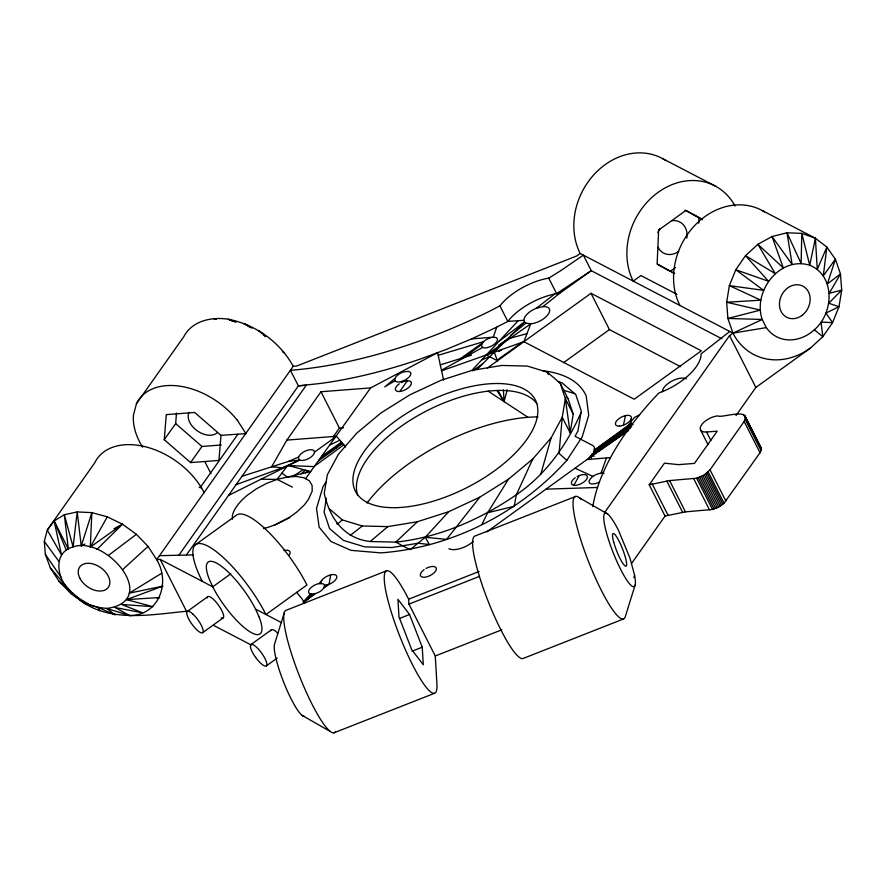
<?xml version="1.0" encoding="UTF-8"?>
<svg xmlns="http://www.w3.org/2000/svg" width="886" height="886" viewBox="0 0 886 886"><rect width="100%" height="100%" fill="white"/><g stroke="black" fill="none" stroke-linecap="round" stroke-linejoin="round"><path stroke-width="1.33" d="M665.973 160.643A65.797 55.142 -62.5 0 0 594.273 174.287A65.797 55.142 -62.5 0 0 580.186 253.474L576.764 255.943L296.766 366.018L293.222 366.295L156.678 559.675C170.732 582.711 159.115 615.216 129.799 615.648L106.785 608.46C161.274 600.686 106.309 535.1 73.095 546.895C51.277 552.842 57.623 581.471 71.622 592.501C101.525 624.619 147.862 614.906 186.514 611.274L160.211 559.409L156.678 559.675L148.062 546.396L136.4 534.302L122.501 524.213L107.306 516.826L91.856 512.629L77.193 511.931L64.335 514.755L54.135 520.924L47.301 530.016L44.3 541.401L45.33 554.326L50.325 567.882L58.952 581.172L70.603 593.266L84.513 603.355L97.748 607.287L115.158 614.939L106.785 608.46L97.748 607.287L84.513 603.355M698.799 223.261L699.043 217.845L684.967 210.159M96.939 549.409L122.501 524.213L90.294 547.105L91.856 512.629L81.257 545.942L84.901 544.026M631.652 563.341L665.054 516.04L685.454 511.853L712.51 509.472L718.745 507.013L724.05 503.193L760.033 452.746L761.451 448.825L759.634 446.179M221.002 435.358L218.953 460.421L190.568 462.581L164.253 439.7L166.291 414.637L194.654 412.455L221.002 435.358L245.898 433.608L237.238 420.042M164.253 439.7L175.649 423.597L176.502 413.042M631.186 418.956L630.832 422.688L633.047 424.771M313.068 594.063C317.83 593.277 323.534 590.641 324.641 585.58L323.423 583.808L318.428 583.686A8.771 4.109 -26.9 0 0 310.056 588.57A8.771 4.109 -26.9 0 0 309.768 593.653L311.097 594.063M560.229 383.25L568.114 398.8L573.242 414.183L570.141 432.811L562.245 417.251L565.346 398.634L560.229 383.25L547.238 372.142L527.281 366.073L501.686 365.453L472.227 370.326L440.885 380.349L409.819 394.857L381.135 412.843L356.792 433.099L338.441 454.23L327.333 474.807L324.243 493.424C329.747 518.066 343.812 538.61 370.204 541.512L395.787 542.132C439.39 537.503 480.489 519.495 516.339 494.753C545.997 474.542 566.63 445.16 581.006 412.677M298.604 457.01L298.737 459.28L299.612 460.011A8.771 4.109 -26.9 0 0 307.741 459.014A8.771 4.109 -26.9 0 0 314.264 453.167L314.475 451.926A8.771 4.109 -26.9 0 0 307.232 450.332A8.771 4.109 -26.9 0 0 298.604 457.01L288.227 461.506L242 476.291M326.413 498.176L324.099 512.141L329.559 528.554L343.403 540.394L364.7 546.872L392 547.537L418.015 543.229L429.367 544.513L425.258 537.27L448.693 511.709L479.758 497.201L508.453 479.215L532.796 458.959L551.147 437.828L562.245 417.251L559.044 453.366L566.83 460.343C519.517 512.894 451.472 547.847 380.703 552.875L351.011 550.35L330.943 541.501L319.17 527.203L316.501 508.431L323.102 486.458L325.86 482.239M320.865 583.376L321.718 580.474A8.771 4.109 -26.9 0 1 335.639 575.003A8.771 4.109 -26.9 0 1 329.06 584.306L323.678 588.182M330.633 574.881L329.06 584.306L324.542 585.292M394.879 378.964L395.034 380.725A8.794 4.12 -26.9 0 0 400.793 381.711L404.968 380.116A8.794 4.12 -26.9 0 0 410.561 372.485L408.435 371.278L402.709 372.142A8.794 4.12 -26.9 0 0 394.99 378.422L384.801 386.828L395.034 380.725M491.309 337.5C487.245 338.718 482.205 341.066 481.419 345.695L482.626 347.456A8.771 4.109 -26.9 0 0 493.701 344.743A8.771 4.109 -26.9 0 0 496.293 337.61L493.258 337.156L471.518 338.917L446.023 349.549L420.473 358.985A321.275 150.332 -26.9 0 1 321.341 383.339L298.416 385.853L178.629 555.544M762.348 210.602L815.397 238.256L809.715 265.235C835.808 275.823 833.637 313.544 814.323 329.78A39.482 33.081 -62.5 0 1 766.29 327.621L732.955 333.125L729.543 335.584L604.562 512.595M623.434 425.191L625.472 415.623M633.867 577.639L634.542 574.97L629.968 558.136L618.483 530.337A39.482 6.955 68.5 0 0 603.931 520.47A39.482 6.955 68.5 0 0 623.379 574.527A39.482 6.955 68.5 0 0 634.542 574.97M293.222 366.295C279.932 342.029 255.511 324.509 228.4 319.248C211.887 316.623 192.184 320.621 183.834 336.625L136.477 403.651L133.432 415.102A65.797 43.547 35.2 0 0 142.635 447.197M665.054 516.04L649.194 484.775L669.583 480.589L696.64 478.207L704.359 474.885L710.018 469.813L744.162 421.481C751.572 406.918 721.005 418.546 717.948 415.877A13.157 6.158 -26.9 0 0 701.623 424.759A13.157 6.158 -26.9 0 0 706.563 432.003L710.838 440.42M507.235 389.751L504.056 401.591L496.891 390.482M540.693 474.497L551.147 437.828M284.229 612.924L274.505 644.266A39.482 6.955 68.5 0 0 285.093 685.709A39.482 6.955 68.5 0 0 304.308 716.209M635.107 585.081L625.394 616.357A65.797 11.596 68.5 0 1 586.986 557.615A65.797 11.596 68.5 0 1 581.061 499.272M493.258 337.156L496.736 327.155L507.822 321.419L509.982 318.794A44.765 20.943 -26.9 0 1 554.647 294.03L559.83 293.2L591.261 270.695L721.857 338.773M606.489 457.918L600.974 473.213C596.344 473.833 591.46 476.236 589.29 480.544A8.816 4.12 -26.9 0 0 591.638 483.966L595.337 483.69L599.501 482.039M441.593 370.813L523.87 341.697L530.747 323.822A14.032 6.567 -26.9 0 0 548.157 314.353A14.032 6.567 -26.9 0 0 542.885 306.634L536.395 308.228A14.032 6.567 -26.9 0 0 523.958 320.289L507.822 321.419L499.925 305.869L502.085 303.233A44.765 20.943 -26.9 0 1 546.762 278.481L548.755 278.149L561.059 270.451L583.365 255.135L591.261 270.695L556.607 293.631L548.755 278.149M532.796 458.959L516.339 494.753L514.201 506.305L487.654 512.739L481.951 524.457M336.115 448.183L337.023 446.256M631.042 421.448L634.62 417.317L639.637 414.825M573.862 485.306L579.211 475.583A8.771 4.109 -26.9 0 1 587.03 478.551A8.771 4.109 -26.9 0 1 574.394 485.362A8.771 4.109 -26.9 0 1 575.213 477.731M90.294 547.105L107.306 516.826M443.565 379.873L437.64 352.65L370.625 387.913L320.987 391.745L286.854 440.098L271.648 466.8L282.401 467.775L299.612 460.011L288.227 461.506M487.654 512.739L508.453 479.215M486.691 531.965L588.836 458.217L593.686 452.624L594.506 447.707A17.543 8.207 -26.9 0 0 592.302 445.259L575.058 436.277L577.971 430.884L581.271 411.038L575.811 394.624L561.968 382.774L558.202 381.633M566.83 460.343L582.268 436.676L588.725 415.213L586.2 395.942A148.815 69.64 -26.9 0 0 542.974 370.758M186.503 554.891L306.478 384.967M190.568 462.581L201.964 446.466L221.301 444.982M200.103 487.743L237.891 434.229M333.058 437.042L339.404 428.049L343.535 427.728M305.548 478.673L370.625 387.913M399.807 391.468L407.361 380.758M649.194 484.775L664.434 463.179L678.532 464.641L694.447 463.411L717.206 431.172L706.563 432.003M735.967 415.6L755.847 387.437L810.491 348.032L822.85 336.702L832.585 322.615L839.009 306.722L841.7 290.11L840.471 273.918L835.409 259.233L826.86 247.072L815.397 238.256L801.797 233.383L787.012 232.796L772.027 236.529L757.873 244.326L745.514 255.655L735.79 269.743L729.355 285.635L726.664 302.248L727.893 318.439L732.955 333.125A65.797 55.142 -62.5 0 0 810.491 348.032M308.339 499.516L304.441 504.821L297.098 511.754A43.868 20.522 -26.9 0 1 263.585 528.565M308.516 499.261L312.204 491.154L312.094 485.351L309.28 480.777L303.931 477.753L296.433 476.48L287.285 477.033L281.914 473.08M232.442 519.307L232.376 515.718A43.868 20.522 -26.9 0 1 247.482 495.119L256.519 488.762L266.631 483.391L277.119 479.392L287.297 465.992M479.758 497.201L446.566 539.397L425.258 537.27L410.107 549.719L395.787 542.132L417.361 521.743L448.693 511.709M319.038 583.586L321.718 580.474M303.278 602.048L310.72 593.952M472.016 370.348L518.199 320.688M476.934 369.551L524.501 321.928L523.958 320.289M303.211 602.258L311.296 594.063L312.802 594.107M122.822 569.465L148.062 546.396M301.329 473.777L305.448 470.167M417.361 521.743L387.891 526.605L362.308 525.985L342.339 519.916L337.256 524.335L336.935 523.36M370.204 541.512L387.891 526.605M512.385 334.066L525.885 323.113L530.747 323.822L486.292 354.998L497.356 360.668M303.555 602.38L314.242 593.864M542.885 306.634L559.83 293.2M350.236 535.443L362.308 525.985M536.395 308.228L554.647 294.03M498.973 341.365L524.501 321.928L525.885 323.113M729.776 331.464L701.036 353.913L701.047 355.685A45.474 21.286 -26.9 0 1 664.721 390.66L658.985 392.974L654.333 397.748A323.512 151.384 -26.9 0 0 592.8 506.67M108.491 555.367L136.4 534.302M303.588 602.458L315.494 593.542M500.955 349.815L498.619 351.532L501.841 349.494M324.453 586.831L326.978 584.97M463.766 357.567L481.674 344.477M631.042 423.32L594.639 449.988L631.386 423.907M321.806 456.379L341.464 442.081M305.371 472.836L308.062 470.876M314.829 465.958L343.834 444.838L336.481 436.266L286.854 440.098M594.052 456.445L592.823 454.02L630.81 426.387M631.729 424.195L594.296 451.273L632.183 424.505M591.704 455.437L631.674 426.487M314.43 452.203L336.481 436.266M195.441 544.746L236.418 515.198A65.797 18.451 54.2 0 1 306.944 584.993L265.966 614.541A65.797 18.451 54.2 0 0 207.833 546.097A65.797 18.451 54.2 0 0 202.307 581.36M487.378 368.022L591.006 293.288L701.347 350.812L634.21 399.221L523.87 341.697M230.714 573.862L212.751 586.809L160.211 559.409M678.676 251.259L676.893 252.543A17.543 14.708 -62.5 0 1 659.095 249.121L658.176 247.316M187.035 611.628L207.523 596.854M675.464 267.572L670.215 271.36L657.312 264.305M563.54 362.673L609.424 329.592L680.526 366.66M202.905 632.493L223.405 617.719M250.893 644.609L271.382 629.824M266.365 665.884L277.152 658.11M629.093 428.89L590.375 456.844L628.75 430.142M473.257 541.656L471.02 543.273A17.543 8.207 -26.9 0 1 448.87 548.7M592.823 454.02L631.175 426.443M318.661 460.698L342.672 443.476M342.14 442.867L320.499 458.184M497.168 360.137L522.219 342.284M460.454 358.597L482.338 343.059M472.659 370.891L482.648 363.836M588.836 458.217L628.074 430.84M505.74 340.711L498.464 345.629L507.534 338.917L526.96 333.657M511.222 334.997L511.886 334.554M294.506 475.361L303.322 469.591M161.684 573.242L129.157 593.199L162.703 586.167L160.189 587.296M441.472 370.248L482.626 347.456M486.292 354.998L497.467 348.896M114.017 528.687L122.501 524.213M499.925 305.869L488.85 311.595A321.275 150.332 -26.9 0 1 290.386 370.315L298.416 385.853L306.279 385.266M228.477 495.44L299.612 460.011M330.301 444.75L339.892 440.242M471.518 338.917L496.736 327.155M577.129 476.535L579.211 475.583M386.85 570.695L286.388 610.188A65.797 11.596 68.5 0 0 300.797 679.374A65.797 11.596 68.5 0 0 335.539 731.471M575.712 496.437L475.25 535.93A65.797 11.596 68.5 0 0 487.555 599.778A65.797 11.596 68.5 0 0 522.773 658.597L623.235 619.104M408.656 599.18L408.955 604.119L435.259 655.983L436.92 683.881A65.797 11.596 68.5 0 1 412.566 664.865A65.797 11.596 68.5 0 1 384.302 580.164A65.797 11.596 68.5 0 1 408.656 599.18L479.127 571.481M408.955 604.119L479.415 576.421M399.42 618.494L409.565 614.507L422.245 647.212L423.286 664.733L411.647 649.538L398.977 616.822L397.936 599.313L409.565 614.507M412.09 651.21L422.245 647.212M435.259 655.983L501.886 629.791M333.911 732.844L434.373 693.35M603.665 472.172L600.974 473.213A8.816 4.12 -26.9 0 1 604.019 473.667M481.895 359.727L489.703 356.781M129.799 615.648L114.947 607.497L142.657 612.846L121.681 604.473L152.857 606.677L126.521 599.6L162.703 586.167M236.086 484.664L288.493 465.549L314.342 466.612M440.309 364.877L471.407 355.186M438.216 355.275L483.59 341.664M261.093 479.193L277.119 479.392L310.709 471.596L288.493 465.549M157.055 598.094L159.69 597.541L126.521 599.6M587.13 459.535L610.177 457.619M159.502 555.677L193.259 554.891M546.053 489.161L597.507 487.466M216.372 319.226L213.736 318.539L216.25 319.337M199.162 487.2L201.742 487.887M562.942 390.073L574.671 393.639M235.897 322.305L228.4 319.248L233.239 321.408M575.058 468.24L592.9 476.391M277.119 479.392L292.402 487.123M662.617 158.616L715.667 186.27M699.043 217.845L702.52 219.662M671.366 271.958L673.692 273.165M676.849 294.285L640.943 275.568L633.224 281.128A65.797 55.142 -62.5 0 1 657.545 192.771A65.797 55.142 -62.5 0 1 735.048 206.028M580.186 253.474L732.955 333.125L762.204 319.469C752.502 291.638 779.669 255.844 809.715 265.235L801.797 233.383L801.132 263.541L787.012 232.796L792.128 264.438L772.027 236.529L783.302 267.882L757.873 244.326L775.261 273.63L745.514 255.655L768.55 281.294L735.79 269.743L763.632 290.353L729.355 285.635L760.83 300.177L726.664 302.248L760.343 310.111L727.893 318.439L762.204 319.469L766.29 327.621M629.326 423.375L631.784 424.66M255.522 609.092L281.604 622.692M213.393 625.283L251.281 645.03M702.388 219.363L685.963 210.392L658.641 230.094L657.135 263.895L674.733 273.508M70.603 593.266L88.467 604.075M579.488 497.877L607.63 513.98M302.048 715.345L330.135 731.404M251.978 328.174L243.849 323.434L250.328 327.355M282.424 351.653L284.594 353.016M488.097 391.114L528.001 417.306M814.323 329.78L822.85 336.702L821.034 322.116L832.585 322.615L825.962 313.068L839.009 306.722L828.753 303.245L841.7 290.11L829.241 293.31L840.471 273.918L827.38 283.952L835.409 259.233L823.293 275.801L826.86 247.072L817.269 269.422L815.397 238.256M263.596 334.93L265.601 336.547M265.313 336.115L259.044 330.832L261.78 333.291M566.121 397.094L568.114 398.8M329.359 508.808L342.339 519.916M58.952 581.172L79.552 599.036M175.649 423.597L201.964 446.466M345.64 447.031L343.834 444.838M50.325 567.882L71.622 592.501M296.699 592.38L301.982 598.803A318.063 148.837 -26.9 0 1 304.762 603.244M44.3 541.401L58.83 561.292M45.33 554.326L60.78 576.841M66.251 550.04L54.135 520.924L61.455 554.891L47.301 530.016L94.702 462.869A65.797 43.547 35.2 0 1 147.043 447.186A65.797 43.547 35.2 0 1 204.168 492.705M97.748 607.287L99.697 610.742M498.176 390.759L504.056 401.591L503.425 389.929M729.543 335.584L755.847 387.437M745.071 416.021L761.295 448.017M744.517 415.401L761.451 448.825M743.775 414.914L761.395 449.723M745.27 419.421L761.14 450.686M744.162 421.481L760.033 452.746M700.715 430.219L708.036 444.65M710.018 469.813L725.889 501.077M708.18 471.928L724.05 503.193M707.028 472.958L722.898 504.223M705.743 473.955L721.614 505.219M704.359 474.885L720.218 506.161M702.875 475.749L718.745 507.013M701.347 476.524L717.206 507.789M699.774 477.2L715.644 508.464M698.19 477.764L714.061 509.029M696.64 478.207L712.51 509.472M693.694 478.684L709.564 509.959M591.006 293.288L609.424 329.592M669.583 480.589L685.454 511.853M666.77 480.998L682.63 512.263M628.528 424.804L630.367 428.436M652.185 483.989L668.055 515.253M573.242 414.183L565.346 398.634L570.141 432.811M547.238 372.142L548.456 374.534M320.987 391.745L339.404 428.049M204.788 461.506L210.946 473.633M54.135 520.924L68.344 549.032L64.335 514.755L73.095 546.895L77.193 511.931L81.257 545.942M494.299 352.163L497.4 360.79M136.433 403.717A65.797 43.547 35.2 0 1 237.193 420.097M679.916 305.471A65.797 55.142 -62.5 0 1 693.483 226.849A65.797 55.142 -62.5 0 1 764.596 211.92M671.798 220.736A17.543 14.708 -62.5 0 1 686.827 238.157M657.844 232.575A17.543 14.708 -62.5 0 1 660.015 228.544M217.148 432.8A17.543 11.618 35.2 0 1 197.002 430.651A17.543 11.618 35.2 0 1 188.995 412.367M662.462 391.767A14.032 6.567 -26.9 0 1 671.588 381.246A14.032 6.567 -26.9 0 1 686.251 378.831M426.011 568.435A8.771 4.109 -26.9 0 1 436.311 569.499A8.771 4.109 -26.9 0 1 423.951 577.251A8.771 4.109 -26.9 0 1 424.106 569.643M401.258 382.608A8.771 4.109 -26.9 0 1 411.403 383.117A8.771 4.109 -26.9 0 1 401.303 391.247L399.365 391.534A8.771 4.109 -26.9 0 1 399.32 383.793M283.952 550.549A8.771 4.109 -26.9 0 1 289.213 555.046M274.937 525.055A43.868 20.522 -26.9 0 1 289.7 517.734M591.682 454.23A131.593 61.577 -26.9 0 1 591.339 458.14M366.937 503.093A131.593 61.577 -26.9 0 1 537.957 416.896M270.894 630.788A13.157 3.688 54.2 0 1 277.75 633.147M221.201 617.885A13.157 3.688 54.2 0 0 223.471 614.762L222.685 612.459A13.157 3.688 54.2 0 0 213.46 599.368L211.455 597.696A13.157 3.688 54.2 0 0 207.202 598.017M357.579 494.875A100.893 47.213 -26.9 0 1 427.229 410.572A100.893 47.213 -26.9 0 1 536.816 403.584M192.971 614.142L190.966 612.481A13.157 3.688 54.2 0 0 187.422 616.08A13.157 3.688 54.2 0 0 197.656 630.61A13.157 3.688 54.2 0 0 202.983 629.536L202.196 627.233A13.157 3.688 54.2 0 0 192.971 614.142M255.744 657.556L253.839 654.721A13.157 3.688 54.2 0 1 254.559 645.606A13.157 3.688 54.2 0 1 266.863 663.913A13.157 3.688 54.2 0 1 255.744 657.556M259.199 617.177L255.223 608.438A44.3 12.426 54.2 0 0 218.92 564.493A44.3 12.426 54.2 0 0 209.085 578.724L213.05 587.462A44.3 12.426 54.2 0 0 249.354 631.408A44.3 12.426 54.2 0 0 259.199 617.177M613.754 542.276A17.543 3.09 68.5 0 0 625.904 566.22A17.543 3.09 68.5 0 0 619.048 541.113A17.543 3.09 68.5 0 0 613.754 542.276M79.873 578.248A17.543 11.607 35.3 0 0 107.206 588.592A17.543 11.607 35.3 0 0 95.068 564.626A17.543 11.607 35.3 0 0 79.873 578.248M801.808 315.538A17.543 14.708 -62.5 0 0 803.115 286.267A17.543 14.708 -62.5 0 0 779.458 303.322A17.543 14.708 -62.5 0 0 801.808 315.538M619.414 426.111A8.771 4.109 -26.9 0 0 631.452 417.694A8.771 4.109 -26.9 0 0 619.369 418.369A8.771 4.109 -26.9 0 0 619.414 426.111M397.138 507.634A100.893 47.213 -26.9 0 0 537.824 412.223A100.893 47.213 -26.9 0 0 401.192 416.929A100.893 47.213 -26.9 0 0 397.138 507.634"/></g></svg>
